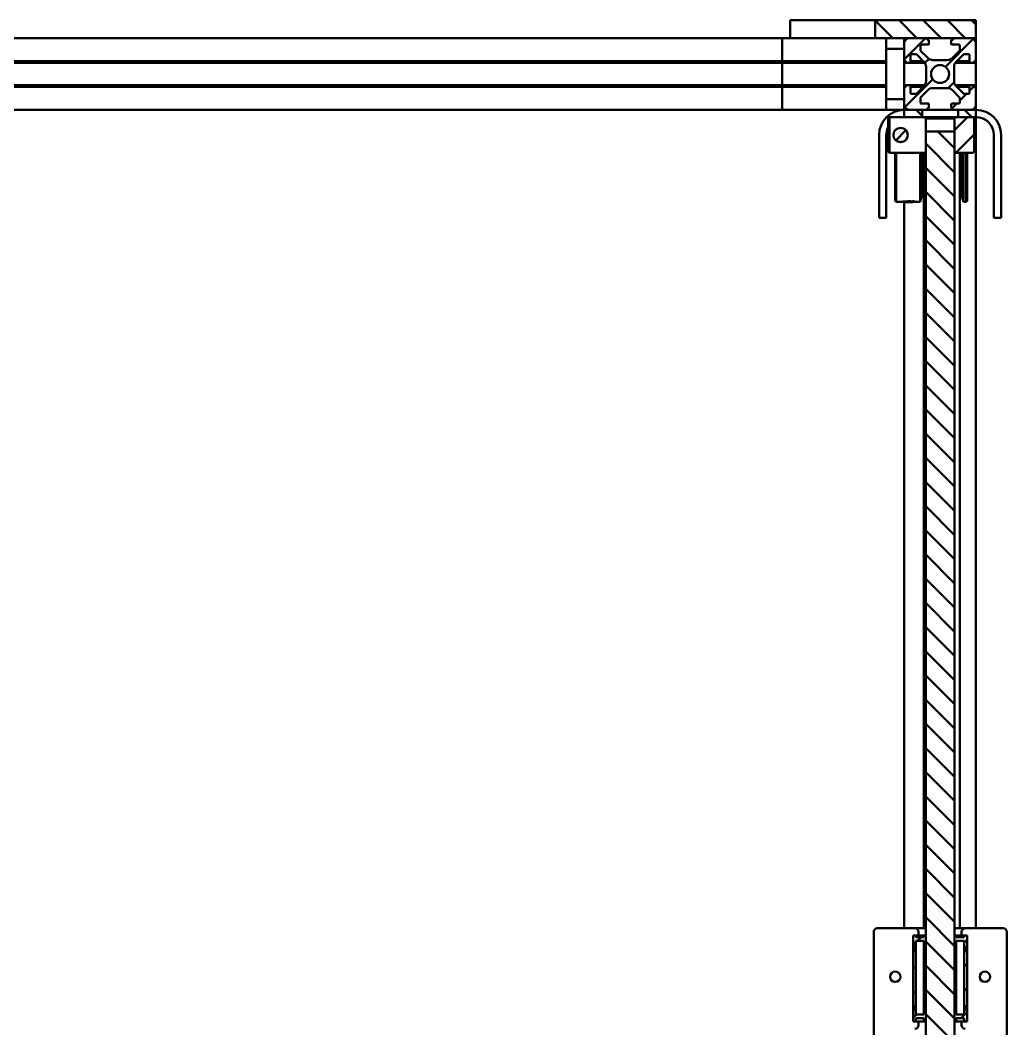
# Model space of a CAD drawing. Header units: millimetres. Extents: x -1615 to 4166, y 5 to 3174.
# Drawn here: x 1547.5 to 1730.8, y 2520.6 to 2707.9 of the extents above; entities that cross this region are included whole.
import ezdxf

# ---------------------------------------------------------------- set-up
doc = ezdxf.new("R2010")
doc.units = ezdxf.units.MM
doc.header["$LTSCALE"] = 0.25
doc.layers.add('Net dam', color=7, linetype='Continuous', lineweight=50)
pattern_1 = [(45, (1211.9955, 2335.5897), (-2.245064, 2.245064), [])]
pattern_2 = [(135, (1211.9955, 2335.5897), (-2.245064, -2.245064), [])]

msp = doc.modelspace()

# ---------------------------------------------------------------- hatches: boundary and pattern name
at = {"layer": 'Net dam'}
h = msp.add_hatch(dxfattribs=at)
h.set_pattern_fill('ANSI31', color=256, angle=90, style=0)
h.set_pattern_definition(pattern_2)
h.paths.add_polyline_path([(1725.053, 2704.586), (1725.053, 2707.919), (1706.331, 2707.919), (1706.331, 2704.586)], flags=0)
h = msp.add_hatch(dxfattribs=at)
h.set_pattern_fill('ANSI31', color=256, style=0)
h.set_pattern_definition(pattern_1)
edge = h.paths.add_edge_path(flags=0)
edge.add_line((1721.376, 2700.202), (1722.721, 2701.546))
edge.add_arc((1722.815, 2701.452), 0.133, 90, 135, ccw=False)
edge.add_line((1722.815, 2701.586), (1723.719, 2701.586))
edge.add_arc((1723.719, 2701.452), 0.133, 0, 90, ccw=False)
edge.add_line((1723.853, 2701.452), (1723.853, 2700.119))
edge.add_arc((1723.986, 2700.119), 0.133, 180, 270)
edge.add_line((1723.986, 2699.986), (1724.586, 2699.986))
edge.add_arc((1724.586, 2700.119), 0.133, 270, 360)
edge.add_line((1724.719, 2700.119), (1724.719, 2700.186))
edge.add_arc((1724.853, 2700.186), 0.133, 90, 180, ccw=False)
edge.add_line((1724.853, 2700.319), (1724.919, 2700.319))
edge.add_arc((1724.919, 2700.452), 0.133, 270, 360)
edge.add_line((1725.053, 2700.452), (1725.053, 2703.586))
edge.add_arc((1724.053, 2703.586), 1, 0, 90)
edge.add_line((1724.053, 2704.586), (1720.919, 2704.586))
edge.add_arc((1720.919, 2704.452), 0.133, 90, 180)
edge.add_line((1720.786, 2704.452), (1720.786, 2704.386))
edge.add_arc((1720.653, 2704.386), 0.133, 270, 360, ccw=False)
edge.add_line((1720.653, 2704.252), (1720.586, 2704.252))
edge.add_arc((1720.586, 2704.119), 0.133, 90, 180)
edge.add_line((1720.453, 2704.119), (1720.453, 2703.519))
edge.add_arc((1720.586, 2703.519), 0.133, 180, 270)
edge.add_line((1720.586, 2703.386), (1721.919, 2703.386))
edge.add_arc((1721.919, 2703.252), 0.133, 0, 90, ccw=False)
edge.add_line((1722.053, 2703.252), (1722.053, 2702.348))
edge.add_arc((1721.919, 2702.348), 0.133, 315, 360, ccw=False)
edge.add_line((1722.013, 2702.254), (1720.669, 2700.909))
edge.add_arc((1719.726, 2701.852), 1.333, 270, 315, ccw=False)
edge.add_line((1719.726, 2700.519), (1717.045, 2700.519))
edge.add_arc((1717.045, 2701.852), 1.333, 225, 270, ccw=False)
edge.add_line((1716.102, 2700.909), (1714.758, 2702.254))
edge.add_arc((1714.853, 2702.348), 0.133, 180, 225, ccw=False)
edge.add_line((1714.719, 2702.348), (1714.719, 2703.252))
edge.add_arc((1714.853, 2703.252), 0.133, 90, 180, ccw=False)
edge.add_line((1714.853, 2703.386), (1716.186, 2703.386))
edge.add_arc((1716.186, 2703.519), 0.133, 270, 360)
edge.add_line((1716.319, 2703.519), (1716.319, 2704.119))
edge.add_arc((1716.186, 2704.119), 0.133, 0, 90)
edge.add_line((1716.186, 2704.252), (1716.119, 2704.252))
edge.add_arc((1716.119, 2704.386), 0.133, 180, 270, ccw=False)
edge.add_line((1715.986, 2704.386), (1715.986, 2704.452))
edge.add_arc((1715.853, 2704.452), 0.133, 0, 90)
edge.add_line((1715.853, 2704.586), (1712.719, 2704.586))
edge.add_arc((1712.719, 2703.586), 1, 90, 180)
edge.add_line((1711.719, 2703.586), (1711.719, 2700.452))
edge.add_arc((1711.853, 2700.452), 0.133, 180, 270)
edge.add_line((1711.853, 2700.319), (1711.919, 2700.319))
edge.add_arc((1711.919, 2700.186), 0.133, 0, 90, ccw=False)
edge.add_line((1712.053, 2700.186), (1712.053, 2700.119))
edge.add_arc((1712.186, 2700.119), 0.133, 180, 270)
edge.add_line((1712.186, 2699.986), (1712.786, 2699.986))
edge.add_arc((1712.786, 2700.119), 0.133, 270, 360)
edge.add_line((1712.919, 2700.119), (1712.919, 2701.452))
edge.add_arc((1713.053, 2701.452), 0.133, 90, 180, ccw=False)
edge.add_line((1713.053, 2701.586), (1713.957, 2701.586))
edge.add_arc((1713.957, 2701.452), 0.133, 45, 90, ccw=False)
edge.add_line((1714.051, 2701.546), (1715.395, 2700.202))
edge.add_arc((1714.453, 2699.259), 1.333, 0, 45, ccw=False)
edge.add_line((1715.786, 2699.259), (1715.786, 2696.578))
edge.add_arc((1714.453, 2696.578), 1.333, 315, 360, ccw=False)
edge.add_line((1715.395, 2695.635), (1714.051, 2694.291))
edge.add_arc((1713.957, 2694.386), 0.133, 270, 315, ccw=False)
edge.add_line((1713.957, 2694.252), (1713.053, 2694.252))
edge.add_arc((1713.053, 2694.386), 0.133, 180, 270, ccw=False)
edge.add_line((1712.919, 2694.386), (1712.919, 2695.719))
edge.add_arc((1712.786, 2695.719), 0.133, 0, 90)
edge.add_line((1712.786, 2695.852), (1712.186, 2695.852))
edge.add_arc((1712.186, 2695.719), 0.133, 90, 180)
edge.add_line((1712.053, 2695.719), (1712.053, 2695.652))
edge.add_arc((1711.919, 2695.652), 0.133, 270, 360, ccw=False)
edge.add_line((1711.919, 2695.519), (1711.853, 2695.519))
edge.add_arc((1711.853, 2695.386), 0.133, 90, 180)
edge.add_line((1711.719, 2695.386), (1711.719, 2692.252))
edge.add_arc((1712.719, 2692.252), 1, 180, 270)
edge.add_line((1712.719, 2691.252), (1715.853, 2691.252))
edge.add_arc((1715.853, 2691.386), 0.133, 270, 360)
edge.add_line((1715.986, 2691.386), (1715.986, 2691.452))
edge.add_arc((1716.119, 2691.452), 0.133, 90, 180, ccw=False)
edge.add_line((1716.119, 2691.586), (1716.186, 2691.586))
edge.add_arc((1716.186, 2691.719), 0.133, 270, 360)
edge.add_line((1716.319, 2691.719), (1716.319, 2692.319))
edge.add_arc((1716.186, 2692.319), 0.133, 0, 90)
edge.add_line((1716.186, 2692.452), (1714.853, 2692.452))
edge.add_arc((1714.853, 2692.586), 0.133, 180, 270, ccw=False)
edge.add_line((1714.719, 2692.586), (1714.719, 2693.49))
edge.add_arc((1714.853, 2693.49), 0.133, 135, 180, ccw=False)
edge.add_line((1714.758, 2693.584), (1716.102, 2694.928))
edge.add_arc((1717.045, 2693.986), 1.333, 90, 135, ccw=False)
edge.add_line((1717.045, 2695.319), (1719.726, 2695.319))
edge.add_arc((1719.726, 2693.986), 1.333, 45, 90, ccw=False)
edge.add_line((1720.669, 2694.928), (1722.013, 2693.584))
edge.add_arc((1721.919, 2693.49), 0.133, 0, 45, ccw=False)
edge.add_line((1722.053, 2693.49), (1722.053, 2692.586))
edge.add_arc((1721.919, 2692.586), 0.133, 270, 360, ccw=False)
edge.add_line((1721.919, 2692.452), (1720.586, 2692.452))
edge.add_arc((1720.586, 2692.319), 0.133, 90, 180)
edge.add_line((1720.453, 2692.319), (1720.453, 2691.719))
edge.add_arc((1720.586, 2691.719), 0.133, 180, 270)
edge.add_line((1720.586, 2691.586), (1720.653, 2691.586))
edge.add_arc((1720.653, 2691.452), 0.133, 0, 90, ccw=False)
edge.add_line((1720.786, 2691.452), (1720.786, 2691.386))
edge.add_arc((1720.919, 2691.386), 0.133, 180, 270)
edge.add_line((1720.919, 2691.252), (1724.053, 2691.252))
edge.add_arc((1724.053, 2692.252), 1, 270, 360)
edge.add_line((1725.053, 2692.252), (1725.053, 2695.386))
edge.add_arc((1724.919, 2695.386), 0.133, 0, 90)
edge.add_line((1724.919, 2695.519), (1724.853, 2695.519))
edge.add_arc((1724.853, 2695.652), 0.133, 180, 270, ccw=False)
edge.add_line((1724.719, 2695.652), (1724.719, 2695.719))
edge.add_arc((1724.586, 2695.719), 0.133, 0, 90)
edge.add_line((1724.586, 2695.852), (1723.986, 2695.852))
edge.add_arc((1723.986, 2695.719), 0.133, 90, 180)
edge.add_line((1723.853, 2695.719), (1723.853, 2694.386))
edge.add_arc((1723.719, 2694.386), 0.133, 270, 360, ccw=False)
edge.add_line((1723.719, 2694.252), (1722.815, 2694.252))
edge.add_arc((1722.815, 2694.386), 0.133, 225, 270, ccw=False)
edge.add_line((1722.721, 2694.291), (1721.376, 2695.635))
edge.add_arc((1722.319, 2696.578), 1.333, 180, 225, ccw=False)
edge.add_line((1720.986, 2696.578), (1720.986, 2699.259))
edge.add_arc((1722.319, 2699.259), 1.333, 135, 180, ccw=False)
edge = h.paths.add_edge_path(flags=0)
edge.add_arc((1718.386, 2697.919), 1.667, 0, 360)
h = msp.add_hatch(dxfattribs=at)
h.set_pattern_fill('ANSI31', color=256, angle=90, style=0)
h.set_pattern_definition(pattern_2)
h.paths.add_polyline_path([(1711.719, 2691.252), (1711.719, 2689.919), (1715.053, 2689.919), (1715.053, 2691.252)], flags=0)
h = msp.add_hatch(dxfattribs=at)
h.set_pattern_fill('ANSI31', color=256, style=0)
h.set_pattern_definition(pattern_1)
h.paths.add_polyline_path([(1724.719, 2689.652), (1724.453, 2689.919), (1721.319, 2689.919), (1721.053, 2689.652), (1721.053, 2683.519), (1721.319, 2683.252), (1724.453, 2683.252), (1724.719, 2683.519)], flags=0)
h = msp.add_hatch(dxfattribs=at)
h.set_pattern_fill('ANSI31', color=256, angle=90, style=0)
h.set_pattern_definition(pattern_2)
h.paths.add_polyline_path([(1725.053, 2689.919), (1725.053, 2691.252), (1721.719, 2691.252), (1721.719, 2689.919)], flags=0)
h = msp.add_hatch(dxfattribs=at)
h.set_pattern_fill('ANSI31', color=256, style=0)
h.set_pattern_definition(pattern_1)
edge = h.paths.add_edge_path(flags=0)
edge.add_arc((1711.053, 2686.586), 1.333, 0, 360)
h = msp.add_hatch(dxfattribs=at)
h.set_pattern_fill('ANSI31', color=256, angle=90, style=0)
h.set_pattern_definition(pattern_2)
h.paths.add_polyline_path([(1721.053, 2687.252), (1715.719, 2687.252), (1715.719, 2442.586), (1721.053, 2442.586)], flags=0)
h = msp.add_hatch(dxfattribs=at)
h.set_pattern_fill('ANSI31', color=256, style=0)
h.set_pattern_definition(pattern_1)
h.paths.add_polyline_path([(1715.386, 2522.6), (1715.386, 2521.933), (1715.719, 2521.933), (1715.719, 2537.933), (1715.386, 2537.933), (1715.386, 2537.6), (1713.886, 2537.6), (1713.886, 2537.933), (1713.553, 2537.933), (1713.386, 2537.766), (1713.386, 2535.766), (1713.719, 2535.766), (1713.719, 2535.033), (1713.386, 2535.033), (1713.386, 2524.833), (1713.719, 2524.833), (1713.719, 2524.1), (1713.386, 2524.1), (1713.386, 2522.1), (1713.553, 2521.933), (1713.886, 2521.933), (1713.886, 2522.6)], flags=0)
h.paths.add_polyline_path([(1713.886, 2523.266), (1713.886, 2536.933), (1715.386, 2536.933), (1715.386, 2523.266)], flags=0)
h = msp.add_hatch(dxfattribs=at)
h.set_pattern_fill('ANSI31', color=256, style=0)
h.set_pattern_definition(pattern_1)
h.paths.add_polyline_path([(1721.386, 2521.933), (1721.386, 2522.6), (1722.886, 2522.6), (1722.886, 2521.933), (1723.219, 2521.933), (1723.386, 2522.1), (1723.386, 2524.1), (1723.053, 2524.1), (1723.053, 2524.833), (1723.386, 2524.833), (1723.386, 2535.033), (1723.053, 2535.033), (1723.053, 2535.766), (1723.386, 2535.766), (1723.386, 2537.766), (1723.219, 2537.933), (1722.886, 2537.933), (1722.886, 2537.6), (1721.386, 2537.6), (1721.386, 2537.933), (1721.053, 2537.933), (1721.053, 2521.933)], flags=0)
h.paths.add_polyline_path([(1721.386, 2523.266), (1721.386, 2536.933), (1722.886, 2536.933), (1722.886, 2523.266)], flags=0)

# ---------------------------------------------------------------- linework, layer by layer
for p, q in [((1690.55, 2707.919), (1690.55, 2704.586)), ((1706.331, 2707.919), (1690.55, 2707.919)), ((1706.331, 2704.586), (1706.331, 2707.919)), ((1725.053, 2707.919), (1706.331, 2707.919)), ((1725.053, 2707.919), (1725.053, 2704.586)), ((1689.053, 2704.586), (1455.555, 2704.586)), ((1689.053, 2703.586), (1689.053, 2704.586)), ((1690.55, 2704.586), (1689.053, 2704.586)), ((1689.053, 2700.452), (1689.053, 2703.586)), ((1706.331, 2704.586), (1690.55, 2704.586)), ((1725.053, 2704.586), (1706.331, 2704.586)), ((1708.386, 2702.586), (1708.386, 2704.586)), ((1711.719, 2704.586), (1711.719, 2703.586)), ((1711.719, 2703.586), (1711.719, 2700.452)), ((1715.853, 2704.586), (1712.719, 2704.586)), ((1714.719, 2702.348), (1714.719, 2703.252)), ((1714.853, 2703.386), (1716.186, 2703.386)), ((1715.986, 2704.386), (1715.986, 2704.452)), ((1716.186, 2704.252), (1716.119, 2704.252)), ((1716.319, 2703.519), (1716.319, 2704.119)), ((1720.453, 2704.119), (1720.453, 2703.519)), ((1720.653, 2704.252), (1720.586, 2704.252)), ((1720.586, 2703.386), (1721.919, 2703.386)), ((1720.786, 2704.452), (1720.786, 2704.386)), ((1724.053, 2704.586), (1720.919, 2704.586)), ((1722.053, 2703.252), (1722.053, 2702.348)), ((1725.053, 2704.586), (1725.053, 2703.586)), ((1725.053, 2700.452), (1725.053, 2703.586)), ((1711.719, 2702.586), (1708.386, 2702.586)), ((1708.386, 2702.586), (1708.386, 2693.252)), ((1712.919, 2700.119), (1712.919, 2701.452)), ((1713.053, 2701.586), (1713.957, 2701.586)), ((1714.051, 2701.547), (1715.395, 2700.202)), ((1716.102, 2700.909), (1714.758, 2702.254)), ((1722.013, 2702.254), (1720.669, 2700.909)), ((1721.376, 2700.202), (1722.721, 2701.547)), ((1722.815, 2701.586), (1723.719, 2701.586)), ((1723.853, 2701.452), (1723.853, 2700.119)), ((1689.053, 2700.319), (1437.719, 2700.319)), ((1689.053, 2699.986), (1437.719, 2699.986)), ((1689.053, 2700.319), (1689.053, 2700.452)), ((1689.053, 2700.186), (1689.053, 2700.319)), ((1708.386, 2700.319), (1689.053, 2700.319)), ((1689.053, 2700.119), (1689.053, 2700.186)), ((1689.053, 2699.986), (1689.053, 2700.119)), ((1689.053, 2699.259), (1689.053, 2699.986)), ((1708.386, 2699.986), (1689.053, 2699.986)), ((1711.719, 2700.452), (1711.719, 2695.386)), ((1711.853, 2700.319), (1711.719, 2700.319)), ((1712.186, 2699.986), (1711.719, 2699.986)), ((1711.853, 2700.319), (1711.919, 2700.319)), ((1712.053, 2700.186), (1712.053, 2700.119)), ((1712.186, 2699.986), (1712.786, 2699.986)), ((1715.571, 2699.986), (1712.786, 2699.986)), ((1715.279, 2700.319), (1712.919, 2700.319)), ((1719.726, 2700.519), (1717.045, 2700.519)), ((1723.986, 2699.986), (1721.201, 2699.986)), ((1723.853, 2700.319), (1721.493, 2700.319)), ((1723.986, 2699.986), (1724.586, 2699.986)), ((1725.053, 2699.986), (1724.586, 2699.986)), ((1724.719, 2700.119), (1724.719, 2700.186)), ((1724.853, 2700.319), (1724.919, 2700.319)), ((1725.053, 2700.319), (1724.919, 2700.319)), ((1725.053, 2700.452), (1725.053, 2700.319)), ((1725.053, 2700.319), (1725.053, 2700.186)), ((1725.053, 2700.186), (1725.053, 2700.119)), ((1725.053, 2700.119), (1725.053, 2699.986)), ((1725.053, 2699.986), (1725.053, 2699.259)), ((1689.053, 2696.578), (1689.053, 2699.259)), ((1715.786, 2699.259), (1715.786, 2696.578)), ((1720.986, 2696.578), (1720.986, 2699.259)), ((1725.053, 2699.259), (1725.053, 2696.578)), ((1689.053, 2695.852), (1437.719, 2695.852)), ((1689.053, 2695.852), (1689.053, 2696.578)), ((1689.053, 2695.719), (1689.053, 2695.852)), ((1708.386, 2695.852), (1689.053, 2695.852)), ((1689.053, 2695.652), (1689.053, 2695.719)), ((1689.053, 2695.519), (1689.053, 2695.652)), ((1712.186, 2695.852), (1711.719, 2695.852)), ((1712.053, 2695.719), (1712.053, 2695.652)), ((1712.786, 2695.852), (1712.186, 2695.852)), ((1715.571, 2695.852), (1712.786, 2695.852)), ((1712.919, 2694.386), (1712.919, 2695.719)), ((1715.395, 2695.635), (1714.051, 2694.291)), ((1723.986, 2695.852), (1721.201, 2695.852)), ((1722.721, 2694.291), (1721.376, 2695.635)), ((1723.853, 2695.719), (1723.853, 2694.386)), ((1724.586, 2695.852), (1723.986, 2695.852)), ((1725.053, 2695.852), (1724.586, 2695.852)), ((1724.719, 2695.652), (1724.719, 2695.719)), ((1725.053, 2696.578), (1725.053, 2695.852)), ((1725.053, 2695.852), (1725.053, 2695.719)), ((1725.053, 2695.719), (1725.053, 2695.652)), ((1725.053, 2695.652), (1725.053, 2695.519)), ((1689.053, 2695.519), (1437.719, 2695.519)), ((1689.053, 2695.386), (1689.053, 2695.519)), ((1708.386, 2695.519), (1689.053, 2695.519)), ((1689.053, 2692.252), (1689.053, 2695.386)), ((1711.853, 2695.519), (1711.719, 2695.519)), ((1711.719, 2695.386), (1711.719, 2692.252)), ((1711.919, 2695.519), (1711.853, 2695.519)), ((1715.279, 2695.519), (1712.919, 2695.519)), ((1713.957, 2694.252), (1713.053, 2694.252)), ((1714.758, 2693.584), (1716.102, 2694.928)), ((1717.045, 2695.319), (1719.726, 2695.319)), ((1720.669, 2694.928), (1722.013, 2693.584)), ((1723.853, 2695.519), (1721.493, 2695.519)), ((1723.719, 2694.252), (1722.815, 2694.252)), ((1724.919, 2695.519), (1724.853, 2695.519)), ((1725.053, 2695.519), (1724.919, 2695.519)), ((1725.053, 2695.519), (1725.053, 2695.386)), ((1725.053, 2692.252), (1725.053, 2695.386)), ((1689.053, 2691.252), (1689.053, 2692.252)), ((1708.386, 2693.252), (1711.719, 2693.252)), ((1708.386, 2691.252), (1708.386, 2693.252)), ((1711.719, 2692.252), (1711.719, 2691.252)), ((1714.719, 2692.586), (1714.719, 2693.49)), ((1716.186, 2692.452), (1714.853, 2692.452)), ((1716.319, 2691.719), (1716.319, 2692.319)), ((1720.453, 2692.319), (1720.453, 2691.719)), ((1721.919, 2692.452), (1720.586, 2692.452)), ((1722.053, 2693.49), (1722.053, 2692.586)), ((1725.053, 2692.252), (1725.053, 2691.252)), ((1689.053, 2691.252), (1437.719, 2691.252)), ((1708.386, 2691.252), (1689.053, 2691.252)), ((1711.719, 2691.252), (1708.386, 2691.252)), ((1708.719, 2689.652), (1708.986, 2689.919)), ((1708.986, 2689.919), (1708.986, 2683.252)), ((1708.986, 2689.919), (1711.719, 2689.919)), ((1715.053, 2691.252), (1711.719, 2691.252)), ((1711.719, 2689.919), (1711.719, 2691.252)), ((1715.053, 2689.919), (1711.719, 2689.919)), ((1712.719, 2691.252), (1715.853, 2691.252)), ((1715.053, 2691.252), (1715.053, 2689.919)), ((1715.053, 2689.919), (1715.09, 2689.919)), ((1715.09, 2689.919), (1715.495, 2689.919)), ((1715.767, 2689.652), (1715.495, 2689.919)), ((1715.495, 2689.919), (1721.319, 2689.919)), ((1715.853, 2691.252), (1720.919, 2691.252)), ((1715.986, 2691.386), (1715.986, 2691.452)), ((1716.119, 2691.586), (1716.186, 2691.586)), ((1720.586, 2691.586), (1720.653, 2691.586)), ((1720.786, 2691.452), (1720.786, 2691.386)), ((1720.919, 2691.252), (1724.053, 2691.252)), ((1721.053, 2689.652), (1721.319, 2689.919)), ((1721.319, 2689.919), (1724.453, 2689.919)), ((1721.719, 2689.919), (1721.719, 2691.252)), ((1725.053, 2691.252), (1721.719, 2691.252)), ((1725.053, 2689.919), (1721.719, 2689.919)), ((1724.453, 2689.919), (1724.719, 2689.652)), ((1725.053, 2691.252), (1725.053, 2689.919)), ((1725.053, 2539.266), (1725.053, 2689.919)), ((1708.719, 2683.519), (1708.719, 2689.652)), ((1721.053, 2689.652), (1715.767, 2689.652)), ((1715.767, 2689.652), (1715.767, 2687.252)), ((1721.053, 2689.652), (1721.053, 2683.519)), ((1724.719, 2689.652), (1724.719, 2683.519)), ((1707.053, 2679.535), (1707.053, 2686.586)), ((1708.386, 2679.535), (1708.386, 2686.586)), ((1715.719, 2687.252), (1715.719, 2442.586)), ((1715.719, 2687.252), (1721.053, 2687.252)), ((1721.053, 2442.586), (1721.053, 2687.252)), ((1728.386, 2686.586), (1728.386, 2679.535)), ((1729.719, 2686.586), (1729.719, 2679.535)), ((1708.986, 2683.252), (1708.719, 2683.519)), ((1708.986, 2683.252), (1715.495, 2683.252)), ((1710.053, 2683.252), (1710.053, 2679.04)), ((1710.219, 2683.252), (1710.219, 2674.202)), ((1714.707, 2674.202), (1714.707, 2683.252)), ((1715.053, 2683.055), (1715.053, 2683.252)), ((1715.386, 2683.059), (1715.053, 2683.059)), ((1715.053, 2683.059), (1715.053, 2683.045)), ((1715.053, 2683.045), (1715.053, 2682.894)), ((1715.053, 2682.894), (1715.053, 2682.827)), ((1715.053, 2682.267), (1715.053, 2682.827)), ((1715.386, 2679.499), (1715.386, 2683.252)), ((1715.495, 2683.252), (1715.719, 2683.472)), ((1715.719, 2683.252), (1715.495, 2683.252)), ((1721.319, 2683.252), (1721.053, 2683.519)), ((1721.319, 2683.252), (1721.053, 2683.252)), ((1721.319, 2683.252), (1724.453, 2683.252)), ((1722.053, 2679.499), (1722.053, 2683.252)), ((1722.386, 2683.059), (1722.053, 2683.059)), ((1722.386, 2683.252), (1722.386, 2683.055)), ((1722.386, 2683.045), (1722.386, 2683.059)), ((1722.386, 2682.894), (1722.386, 2683.045)), ((1722.386, 2682.827), (1722.386, 2682.894)), ((1722.386, 2682.827), (1722.386, 2682.267)), ((1722.731, 2674.202), (1722.731, 2683.252)), ((1723.219, 2683.252), (1723.219, 2674.202)), ((1723.386, 2683.252), (1723.386, 2674.369)), ((1724.719, 2683.519), (1724.453, 2683.252)), ((1715.386, 2682.267), (1715.053, 2682.267)), ((1715.053, 2682.267), (1715.053, 2682.234)), ((1715.053, 2682.234), (1715.053, 2682.017)), ((1715.053, 2682.017), (1715.053, 2681.94)), ((1715.053, 2681.212), (1715.053, 2681.94)), ((1715.386, 2681.218), (1715.053, 2681.218)), ((1715.053, 2681.212), (1715.053, 2681.158)), ((1715.053, 2681.158), (1715.053, 2680.897)), ((1715.053, 2680.897), (1715.053, 2680.818)), ((1715.053, 2679.993), (1715.053, 2680.818)), ((1722.386, 2682.267), (1722.053, 2682.267)), ((1722.386, 2681.218), (1722.053, 2681.218)), ((1722.386, 2682.234), (1722.386, 2682.267)), ((1722.386, 2682.017), (1722.386, 2682.234)), ((1722.386, 2681.94), (1722.386, 2682.017)), ((1722.386, 2681.94), (1722.386, 2681.212)), ((1722.386, 2681.158), (1722.386, 2681.212)), ((1722.386, 2680.897), (1722.386, 2681.158)), ((1722.386, 2680.818), (1722.386, 2680.897)), ((1722.386, 2680.818), (1722.386, 2679.993)), ((1707.053, 2671.202), (1707.053, 2679.535)), ((1708.386, 2671.202), (1708.386, 2679.535)), ((1710.053, 2679.04), (1710.053, 2674.369)), ((1715.386, 2680.014), (1715.053, 2680.014)), ((1715.053, 2679.993), (1715.053, 2679.924)), ((1715.053, 2679.924), (1715.053, 2679.643)), ((1715.053, 2679.643), (1715.053, 2679.57)), ((1715.053, 2678.729), (1715.053, 2679.57)), ((1715.053, 2678.729), (1715.053, 2678.651)), ((1715.386, 2539.266), (1715.386, 2679.499)), ((1722.386, 2680.014), (1722.053, 2680.014)), ((1722.053, 2539.266), (1722.053, 2679.499)), ((1722.386, 2679.924), (1722.386, 2679.993)), ((1722.386, 2679.643), (1722.386, 2679.924)), ((1722.386, 2679.57), (1722.386, 2679.643)), ((1722.386, 2679.57), (1722.386, 2678.729)), ((1722.386, 2678.651), (1722.386, 2678.729)), ((1728.386, 2671.202), (1728.386, 2679.535)), ((1729.719, 2671.202), (1729.719, 2679.535)), ((1715.053, 2678.651), (1715.053, 2678.379)), ((1715.053, 2678.379), (1715.053, 2678.319)), ((1715.053, 2677.544), (1715.053, 2678.319)), ((1715.053, 2678.308), (1715.386, 2678.308)), ((1715.053, 2677.544), (1715.053, 2677.465)), ((1715.053, 2677.465), (1715.053, 2677.229)), ((1715.053, 2677.229), (1715.053, 2677.186)), ((1715.053, 2676.553), (1715.053, 2677.186)), ((1715.053, 2677.185), (1715.386, 2677.185)), ((1722.053, 2678.308), (1722.386, 2678.308)), ((1722.053, 2677.185), (1722.386, 2677.185)), ((1722.386, 2678.379), (1722.386, 2678.651)), ((1722.386, 2678.319), (1722.386, 2678.379)), ((1722.386, 2678.319), (1722.386, 2677.544)), ((1722.386, 2677.465), (1722.386, 2677.544)), ((1722.386, 2677.229), (1722.386, 2677.465)), ((1722.386, 2677.186), (1722.386, 2677.229)), ((1722.386, 2677.186), (1722.386, 2676.553)), ((1714.707, 2674.202), (1715.053, 2675.491)), ((1715.053, 2676.553), (1715.053, 2676.482)), ((1715.053, 2676.482), (1715.053, 2676.303)), ((1715.053, 2676.303), (1715.053, 2676.283)), ((1715.053, 2675.855), (1715.053, 2676.284)), ((1715.053, 2676.283), (1715.386, 2676.283)), ((1715.053, 2675.855), (1715.053, 2675.798)), ((1715.053, 2675.798), (1715.053, 2675.695)), ((1715.053, 2675.517), (1715.053, 2675.7)), ((1715.053, 2675.695), (1715.053, 2675.689)), ((1715.053, 2675.689), (1715.386, 2675.689)), ((1715.053, 2675.517), (1715.053, 2675.479)), ((1715.053, 2675.479), (1715.053, 2675.462)), ((1715.053, 2675.462), (1715.386, 2675.462)), ((1715.053, 2675.462), (1715.053, 2675.462)), ((1722.053, 2676.283), (1722.386, 2676.283)), ((1722.053, 2675.689), (1722.386, 2675.689)), ((1722.053, 2675.462), (1722.386, 2675.462)), ((1722.386, 2676.482), (1722.386, 2676.553)), ((1722.386, 2676.303), (1722.386, 2676.482)), ((1722.386, 2676.283), (1722.386, 2676.303)), ((1722.386, 2676.284), (1722.386, 2675.855)), ((1722.386, 2675.798), (1722.386, 2675.855)), ((1722.386, 2675.695), (1722.386, 2675.798)), ((1722.386, 2675.7), (1722.386, 2675.517)), ((1722.386, 2675.689), (1722.386, 2675.695)), ((1722.386, 2675.479), (1722.386, 2675.517)), ((1722.386, 2675.491), (1722.731, 2674.202)), ((1722.386, 2675.462), (1722.386, 2675.479)), ((1722.386, 2675.462), (1722.386, 2675.462)), ((1710.053, 2674.369), (1710.219, 2674.202)), ((1710.219, 2674.202), (1711.217, 2674.202)), ((1711.546, 2674.2), (1711.531, 2674.207)), ((1711.719, 2539.266), (1711.719, 2674.163)), ((1712.251, 2674.123), (1712.006, 2674.137)), ((1713.882, 2674.202), (1714.707, 2674.202)), ((1722.731, 2674.202), (1723.219, 2674.202)), ((1723.219, 2674.202), (1723.386, 2674.369)), ((1707.053, 2671.202), (1708.386, 2671.202)), ((1728.386, 2671.202), (1729.719, 2671.202)), ((1706.053, 2518.6), (1706.053, 2538.6)), ((1706.719, 2539.266), (1713.719, 2539.266)), ((1713.719, 2539.266), (1715.719, 2539.266)), ((1714.386, 2538.6), (1714.386, 2537.933)), ((1721.053, 2539.266), (1723.053, 2539.266)), ((1722.386, 2537.933), (1722.386, 2538.6)), ((1723.053, 2539.266), (1730.117, 2539.266)), ((1730.783, 2518.6), (1730.783, 2538.6)), ((1713.386, 2537.766), (1713.553, 2537.933)), ((1713.386, 2537.933), (1714.386, 2537.933)), ((1713.386, 2537.933), (1713.386, 2521.933)), ((1713.386, 2535.766), (1713.386, 2537.766)), ((1713.553, 2537.933), (1713.886, 2537.933)), ((1713.886, 2537.933), (1713.886, 2537.6)), ((1713.886, 2537.6), (1715.386, 2537.6)), ((1713.886, 2536.933), (1715.386, 2536.933)), ((1713.886, 2523.266), (1713.886, 2536.933)), ((1715.386, 2537.933), (1714.386, 2537.933)), ((1715.386, 2537.6), (1715.386, 2537.933)), ((1715.386, 2537.933), (1715.719, 2537.933)), ((1715.386, 2536.933), (1715.386, 2523.266)), ((1715.719, 2537.933), (1715.719, 2521.933)), ((1721.053, 2521.933), (1721.053, 2537.933)), ((1721.053, 2537.933), (1721.386, 2537.933)), ((1721.386, 2537.933), (1721.386, 2537.6)), ((1722.386, 2537.933), (1721.386, 2537.933)), ((1721.386, 2537.6), (1722.886, 2537.6)), ((1721.386, 2536.933), (1722.886, 2536.933)), ((1721.386, 2523.266), (1721.386, 2536.933)), ((1722.386, 2537.933), (1723.386, 2537.933)), ((1722.886, 2537.6), (1722.886, 2537.933)), ((1722.886, 2537.933), (1723.219, 2537.933)), ((1722.886, 2536.933), (1722.886, 2523.266)), ((1723.219, 2537.933), (1723.386, 2537.766)), ((1723.386, 2521.933), (1723.386, 2537.933)), ((1723.386, 2537.766), (1723.386, 2535.766)), ((1713.719, 2535.766), (1713.386, 2535.766)), ((1713.386, 2524.833), (1713.386, 2535.033)), ((1713.386, 2535.033), (1713.719, 2535.033)), ((1713.719, 2535.033), (1713.719, 2535.766)), ((1723.386, 2535.766), (1723.053, 2535.766)), ((1723.053, 2535.766), (1723.053, 2535.033)), ((1723.053, 2535.033), (1723.386, 2535.033)), ((1723.386, 2535.033), (1723.386, 2524.833)), ((1713.719, 2524.833), (1713.386, 2524.833)), ((1713.386, 2522.1), (1713.386, 2524.1)), ((1713.386, 2524.1), (1713.719, 2524.1)), ((1713.719, 2524.1), (1713.719, 2524.833)), ((1715.386, 2523.266), (1713.886, 2523.266)), ((1722.886, 2523.266), (1721.386, 2523.266)), ((1723.053, 2524.833), (1723.053, 2524.1)), ((1723.386, 2524.833), (1723.053, 2524.833)), ((1723.053, 2524.1), (1723.386, 2524.1)), ((1723.386, 2524.1), (1723.386, 2522.1)), ((1713.553, 2521.933), (1713.386, 2522.1)), ((1714.386, 2521.933), (1713.386, 2521.933)), ((1713.886, 2521.933), (1713.553, 2521.933)), ((1713.886, 2522.6), (1713.886, 2521.933)), ((1715.386, 2522.6), (1713.886, 2522.6)), ((1714.386, 2521.933), (1714.386, 2521.266)), ((1714.386, 2521.933), (1715.386, 2521.933)), ((1715.386, 2521.933), (1715.386, 2522.6)), ((1715.719, 2521.933), (1715.386, 2521.933)), ((1721.386, 2521.933), (1721.053, 2521.933)), ((1721.386, 2522.6), (1721.386, 2521.933)), ((1722.886, 2522.6), (1721.386, 2522.6)), ((1721.386, 2521.933), (1722.386, 2521.933)), ((1722.386, 2521.266), (1722.386, 2521.933)), ((1723.386, 2521.933), (1722.386, 2521.933)), ((1722.886, 2521.933), (1722.886, 2522.6)), ((1723.219, 2521.933), (1722.886, 2521.933)), ((1723.386, 2522.1), (1723.219, 2521.933))]:
    msp.add_line(p, q, dxfattribs=at)
for centre, radius in [((1718.386, 2697.919), 1.667), ((1711.053, 2686.586), 1.333), ((1710.053, 2530.266), 0.967), ((1726.719, 2530.266), 0.967)]:
    msp.add_circle(centre, radius, dxfattribs=at)
for centre, radius, start, end in [((1712.719, 2703.586), 1, 90, 180), ((1714.853, 2703.252), 0.133, 90, 180), ((1715.853, 2704.452), 0.133, 0, 90), ((1716.119, 2704.386), 0.133, 180, 270), ((1716.186, 2704.119), 0.133, 0, 90), ((1716.186, 2703.519), 0.133, 270, 0), ((1720.586, 2704.119), 0.133, 90, 180), ((1720.586, 2703.519), 0.133, 180, 270), ((1720.653, 2704.386), 0.133, 270, 0), ((1720.919, 2704.452), 0.133, 90, 180), ((1721.919, 2703.252), 0.133, 0, 90), ((1724.053, 2703.586), 1, 0, 90), ((1713.053, 2701.452), 0.133, 90, 180), ((1713.957, 2701.452), 0.133, 45, 90), ((1714.853, 2702.348), 0.133, 180, 225), ((1721.919, 2702.348), 0.133, 315, 0), ((1722.815, 2701.452), 0.133, 90, 135), ((1723.719, 2701.452), 0.133, 0, 90), ((1711.853, 2700.452), 0.133, 180, 270), ((1711.919, 2700.186), 0.133, 0, 90), ((1712.186, 2700.119), 0.133, 180, 270), ((1712.786, 2700.119), 0.133, 270, 0), ((1714.453, 2699.259), 1.333, 0, 45), ((1717.045, 2701.852), 1.333, 225, 270), ((1719.726, 2701.852), 1.333, 270, 315), ((1722.319, 2699.259), 1.333, 135, 180), ((1723.986, 2700.119), 0.133, 180, 270), ((1724.586, 2700.119), 0.133, 270, 0), ((1724.853, 2700.186), 0.133, 90, 180), ((1724.919, 2700.452), 0.133, 270, 0), ((1711.919, 2695.652), 0.133, 270, 0), ((1712.186, 2695.719), 0.133, 90, 180), ((1712.786, 2695.719), 0.133, 0, 90), ((1714.453, 2696.578), 1.333, 315, 0), ((1722.319, 2696.578), 1.333, 180, 225), ((1723.986, 2695.719), 0.133, 90, 180), ((1724.586, 2695.719), 0.133, 0, 90), ((1724.853, 2695.652), 0.133, 180, 270), ((1711.853, 2695.386), 0.133, 90, 180), ((1713.053, 2694.386), 0.133, 180, 270), ((1713.957, 2694.386), 0.133, 270, 315), ((1717.045, 2693.986), 1.333, 90, 135), ((1719.726, 2693.986), 1.333, 45, 90), ((1722.815, 2694.386), 0.133, 225, 270), ((1723.719, 2694.386), 0.133, 270, 0), ((1724.919, 2695.386), 0.133, 0, 90), ((1712.719, 2692.252), 1, 180, 270), ((1714.853, 2693.49), 0.133, 135, 180), ((1714.853, 2692.586), 0.133, 180, 270), ((1716.186, 2692.319), 0.133, 0, 90), ((1720.586, 2692.319), 0.133, 90, 180), ((1721.919, 2692.586), 0.133, 270, 0), ((1721.919, 2693.49), 0.133, 0, 45), ((1724.053, 2692.252), 1, 270, 0), ((1711.719, 2686.586), 4.667, 90, 180), ((1715.853, 2691.386), 0.133, 270, 0), ((1716.119, 2691.452), 0.133, 90, 180), ((1716.186, 2691.719), 0.133, 270, 0), ((1720.586, 2691.719), 0.133, 180, 270), ((1720.653, 2691.452), 0.133, 0, 90), ((1720.919, 2691.386), 0.133, 180, 270), ((1725.053, 2686.586), 4.667, 0, 90), ((1725.053, 2686.586), 3.333, 0, 90), ((1711.719, 2686.586), 3.333, 154.15807, 180), ((1712.03, 2676.031), 1.894, 255.2081, 269.27439), ((1712.696, 2677.947), 3.85, 263.36773, 283.72148), ((1706.719, 2538.6), 0.667, 90, 180), ((1713.719, 2538.6), 0.667, 0, 90), ((1723.053, 2538.6), 0.667, 90, 180), ((1730.117, 2538.6), 0.667, 0, 90), ((1713.719, 2521.266), 0.667, 270, 0), ((1723.053, 2521.266), 0.667, 180, 270)]:
    msp.add_arc(centre, radius, start, end, dxfattribs=at)
for points, knots in [([(1713.882, 2674.206), (1713.863, 2674.205), (1713.797, 2674.202), (1713.537, 2674.231), (1713.135, 2674.267), (1712.652, 2674.29), (1712.166, 2674.279), (1711.72, 2674.247), (1711.381, 2674.209), (1711.265, 2674.206), (1711.217, 2674.205)], [0, 0, 0, 0, 0.056425, 0.1921964, 0.3314919, 0.4711324, 0.6132145, 0.7453461, 0.8926674, 1, 1, 1, 1]), ([(1711.546, 2674.2), (1711.582, 2674.197), (1711.654, 2674.192), (1711.895, 2674.191), (1712.202, 2674.201), (1712.548, 2674.22), (1712.837, 2674.242), (1712.978, 2674.263), (1713.02, 2674.269)], [0, 0, 0, 0, 0.1844776, 0.3689221, 0.5533573, 0.7379817, 0.9224107, 1, 1, 1, 1]), ([(1712.006, 2674.137), (1712.11, 2674.141), (1712.319, 2674.149), (1712.677, 2674.17), (1713.013, 2674.205), (1713.306, 2674.251), (1713.425, 2674.286), (1713.485, 2674.304)], [0, 0, 0, 0, 0.2000694, 0.4001099, 0.59998, 0.7999534, 1, 1, 1, 1]), ([(1712.251, 2674.123), (1712.366, 2674.124), (1712.597, 2674.127), (1712.964, 2674.146), (1713.288, 2674.178), (1713.499, 2674.206), (1713.557, 2674.224), (1713.567, 2674.227)], [0, 0, 0, 0, 0.2306472, 0.462642, 0.7066135, 0.9505465, 1, 1, 1, 1])]:
    msp.add_open_spline(points, degree=3, knots=knots, dxfattribs=at)

doc.saveas('drawing.dxf')
